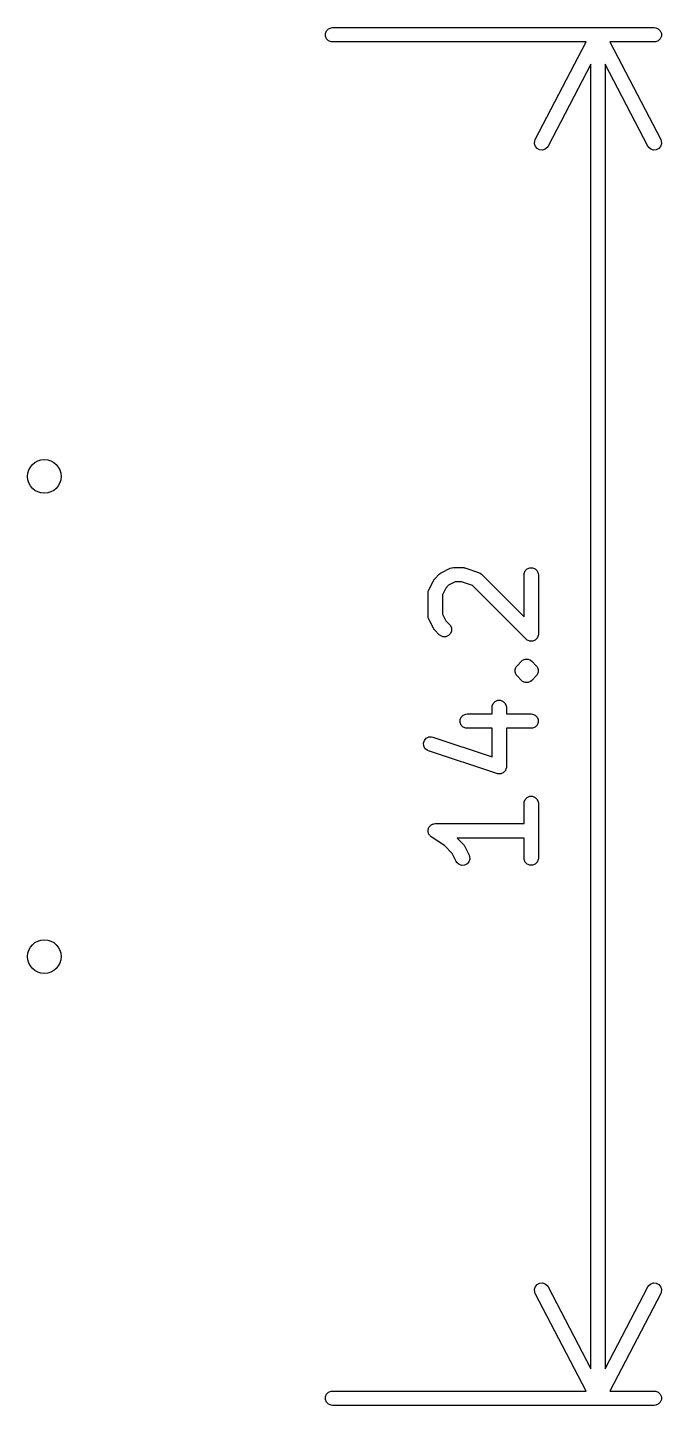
# Model space of a CAD drawing. Header units: inches. Extents: x -0.01 to 3.24, y -0.03 to 2.62.
# Drawn here: x 2.333 to 2.593, y 0.732 to 1.297 of the extents above; entities that cross this region are included whole.
import ezdxf

# ---------------------------------------------------------------- set-up
doc = ezdxf.new("R2010")
doc.units = ezdxf.units.IN
doc.header["$MEASUREMENT"] = 0
doc.layers.add('BLACK', color=250, linetype='CONTINUOUS')

msp = doc.modelspace()

# ---------------------------------------------------------------- linework, layer by layer
at = {"layer": 'BLACK', "linetype": 'CONTINUOUS'}
for p, q in [((2.45476, 1.29453), (2.4552, 1.29559)), ((2.45476, 1.29338), (2.45476, 1.29453)), ((2.4552, 1.29559), (2.45601, 1.29641)), ((2.45601, 1.29641), (2.45708, 1.29685)), ((2.45708, 1.29685), (2.45765, 1.29691)), ((2.45765, 1.29691), (2.58963, 1.29691)), ((2.58963, 1.29691), (2.59021, 1.29685)), ((2.59021, 1.29685), (2.59127, 1.29641)), ((2.59127, 1.29641), (2.59209, 1.29559)), ((2.59209, 1.29559), (2.59253, 1.29453)), ((2.59253, 1.29453), (2.59253, 1.29338)), ((2.4552, 1.29231), (2.45476, 1.29338)), ((2.45601, 1.2915), (2.4552, 1.29231)), ((2.45708, 1.29106), (2.45601, 1.2915)), ((2.45765, 1.291), (2.45708, 1.29106)), ((2.56168, 1.291), (2.45765, 1.291)), ((2.54084, 1.25097), (2.56168, 1.291)), ((2.58963, 1.291), (2.57141, 1.291)), ((2.57141, 1.291), (2.59225, 1.25097)), ((2.59021, 1.29106), (2.58963, 1.291)), ((2.59127, 1.2915), (2.59021, 1.29106)), ((2.59209, 1.29231), (2.59127, 1.2915)), ((2.59253, 1.29338), (2.59209, 1.29231)), ((2.56359, 1.28189), (2.54608, 1.24824)), ((2.56359, 0.74696), (2.56359, 1.28189)), ((2.58701, 1.24824), (2.5695, 1.28189)), ((2.5695, 1.28189), (2.5695, 0.74696)), ((2.54052, 1.24928), (2.54062, 1.25043)), ((2.54087, 1.24818), (2.54052, 1.24928)), ((2.54062, 1.25043), (2.54084, 1.25097)), ((2.59257, 1.24928), (2.59222, 1.24818)), ((2.59225, 1.25097), (2.59247, 1.25043)), ((2.59247, 1.25043), (2.59257, 1.24928)), ((2.54161, 1.2473), (2.54087, 1.24818)), ((2.54263, 1.24677), (2.54161, 1.2473)), ((2.54378, 1.24667), (2.54263, 1.24677)), ((2.54488, 1.24701), (2.54378, 1.24667)), ((2.54576, 1.24775), (2.54488, 1.24701)), ((2.54608, 1.24824), (2.54576, 1.24775)), ((2.58733, 1.24775), (2.58701, 1.24824)), ((2.58821, 1.24701), (2.58733, 1.24775)), ((2.58931, 1.24667), (2.58821, 1.24701)), ((2.59046, 1.24677), (2.58931, 1.24667)), ((2.59148, 1.2473), (2.59046, 1.24677)), ((2.59222, 1.24818), (2.59148, 1.2473)), ((2.50223, 1.07331), (2.50598, 1.07518)), ((2.50598, 1.07518), (2.50652, 1.07539)), ((2.50652, 1.07539), (2.50663, 1.0754)), ((2.50663, 1.0754), (2.50673, 1.07544)), ((2.50673, 1.07544), (2.5073, 1.0755)), ((2.5073, 1.0755), (2.51105, 1.0755)), ((2.51105, 1.0755), (2.51134, 1.07547)), ((2.51134, 1.07547), (2.51142, 1.07547)), ((2.51142, 1.07547), (2.51152, 1.07545)), ((2.51152, 1.07545), (2.51163, 1.07544)), ((2.51163, 1.07544), (2.5117, 1.07541)), ((2.5117, 1.07541), (2.51199, 1.07534)), ((2.51199, 1.07534), (2.51761, 1.07347)), ((2.51761, 1.07347), (2.51814, 1.07323)), ((2.53628, 1.07312), (2.53672, 1.07418)), ((2.53672, 1.07418), (2.53753, 1.075)), ((2.53753, 1.075), (2.5386, 1.07544)), ((2.5386, 1.07544), (2.53975, 1.07544)), ((2.53975, 1.07544), (2.54081, 1.075)), ((2.54081, 1.075), (2.54163, 1.07418)), ((2.54163, 1.07418), (2.54207, 1.07312)), ((2.49716, 1.06636), (2.49904, 1.07011)), ((2.49904, 1.07011), (2.49919, 1.07036)), ((2.49919, 1.07036), (2.49922, 1.07043)), ((2.49922, 1.07043), (2.49929, 1.07051)), ((2.49929, 1.07051), (2.49935, 1.0706)), ((2.49935, 1.0706), (2.4994, 1.07065)), ((2.4994, 1.07065), (2.49959, 1.07088)), ((2.49959, 1.07088), (2.50147, 1.07276)), ((2.50147, 1.07276), (2.50169, 1.07294)), ((2.50169, 1.07294), (2.50174, 1.073)), ((2.50174, 1.073), (2.50183, 1.07306)), ((2.50183, 1.07306), (2.50191, 1.07312)), ((2.50191, 1.07312), (2.50198, 1.07315)), ((2.50198, 1.07315), (2.50223, 1.07331)), ((2.5053, 1.06824), (2.50411, 1.06704)), ((2.508, 1.06959), (2.5053, 1.06824)), ((2.51057, 1.06959), (2.508, 1.06959)), ((2.51508, 1.06809), (2.51057, 1.06959)), ((2.53709, 1.04608), (2.51508, 1.06809)), ((2.51814, 1.07323), (2.51822, 1.07316)), ((2.51822, 1.07316), (2.51832, 1.07312)), ((2.51832, 1.07312), (2.51876, 1.07276)), ((2.51876, 1.07276), (2.53622, 1.0553)), ((2.53622, 1.07254), (2.53628, 1.07312)), ((2.53622, 1.0553), (2.53622, 1.07254)), ((2.54207, 1.07312), (2.54213, 1.07254)), ((2.54213, 1.07254), (2.54213, 1.04817)), ((2.49685, 1.06504), (2.49691, 1.06562)), ((2.49685, 1.05567), (2.49685, 1.06504)), ((2.49691, 1.06562), (2.49695, 1.06572)), ((2.49695, 1.06572), (2.49696, 1.06582)), ((2.49696, 1.06582), (2.49716, 1.06636)), ((2.50411, 1.06704), (2.50276, 1.06435)), ((2.50276, 1.06435), (2.50276, 1.05637)), ((2.49691, 1.05509), (2.49685, 1.05567)), ((2.49695, 1.055), (2.49691, 1.05509)), ((2.49696, 1.05489), (2.49695, 1.055)), ((2.49716, 1.05435), (2.49696, 1.05489)), ((2.49904, 1.0506), (2.49716, 1.05435)), ((2.50276, 1.05637), (2.50411, 1.05367)), ((2.50411, 1.05367), (2.50564, 1.05213)), ((2.50564, 1.05213), (2.50601, 1.05169)), ((2.50601, 1.05169), (2.50645, 1.05062)), ((2.49919, 1.05035), (2.49904, 1.0506)), ((2.49922, 1.05028), (2.49919, 1.05035)), ((2.49929, 1.0502), (2.49922, 1.05028)), ((2.49935, 1.05011), (2.49929, 1.0502)), ((2.4994, 1.05006), (2.49935, 1.05011)), ((2.49959, 1.04983), (2.4994, 1.05006)), ((2.50147, 1.04796), (2.49959, 1.04983)), ((2.50191, 1.04759), (2.50147, 1.04796)), ((2.50298, 1.04715), (2.50191, 1.04759)), ((2.50413, 1.04715), (2.50298, 1.04715)), ((2.50519, 1.04759), (2.50413, 1.04715)), ((2.50601, 1.04841), (2.50519, 1.04759)), ((2.50645, 1.04947), (2.50601, 1.04841)), ((2.50645, 1.05062), (2.50645, 1.04947)), ((2.53753, 1.04572), (2.53709, 1.04608)), ((2.53829, 1.0454), (2.53753, 1.04572)), ((2.5386, 1.04527), (2.53829, 1.0454)), ((2.53975, 1.04527), (2.5386, 1.04527)), ((2.5386, 1.04527), (2.5386, 1.04527)), ((2.54081, 1.04572), (2.53975, 1.04527)), ((2.54163, 1.04653), (2.54081, 1.04572)), ((2.54194, 1.04728), (2.54163, 1.04653)), ((2.54207, 1.04759), (2.54194, 1.04728)), ((2.54213, 1.04817), (2.54207, 1.04759)), ((2.53253, 1.03375), (2.53283, 1.03447)), ((2.53283, 1.03447), (2.53297, 1.03481)), ((2.53297, 1.03481), (2.53334, 1.03526)), ((2.53297, 1.03481), (2.53297, 1.03481)), ((2.53334, 1.03526), (2.53521, 1.03714)), ((2.53521, 1.03714), (2.53566, 1.0375)), ((2.53566, 1.0375), (2.53672, 1.03794)), ((2.53672, 1.03794), (2.53788, 1.03794)), ((2.53788, 1.03794), (2.53894, 1.0375)), ((2.53894, 1.0375), (2.53894, 1.0375)), ((2.53894, 1.0375), (2.53939, 1.03714)), ((2.53939, 1.03714), (2.54126, 1.03526)), ((2.54126, 1.03526), (2.54163, 1.03481)), ((2.54163, 1.03481), (2.54177, 1.03447)), ((2.54177, 1.03447), (2.54207, 1.03375)), ((2.53253, 1.0326), (2.53253, 1.03375)), ((2.53297, 1.03153), (2.53253, 1.0326)), ((2.53334, 1.03108), (2.53297, 1.03153)), ((2.53297, 1.03153), (2.53297, 1.03153)), ((2.53521, 1.02921), (2.53334, 1.03108)), ((2.53566, 1.02884), (2.53521, 1.02921)), ((2.53672, 1.0284), (2.53566, 1.02884)), ((2.53788, 1.0284), (2.53672, 1.0284)), ((2.53894, 1.02884), (2.53788, 1.0284)), ((2.53939, 1.02921), (2.53894, 1.02884)), ((2.54126, 1.03108), (2.53939, 1.02921)), ((2.54163, 1.03153), (2.54126, 1.03108)), ((2.54207, 1.0326), (2.54163, 1.03153)), ((2.54207, 1.03375), (2.54207, 1.0326)), ((2.5231, 1.01817), (2.52315, 1.01875)), ((2.5231, 1.0155), (2.5231, 1.01817)), ((2.52315, 1.01875), (2.5236, 1.01982)), ((2.5236, 1.01982), (2.52441, 1.02063)), ((2.52441, 1.02063), (2.52547, 1.02107)), ((2.52547, 1.02107), (2.52663, 1.02107)), ((2.52663, 1.02107), (2.52769, 1.02063)), ((2.52769, 1.02063), (2.52851, 1.01982)), ((2.52851, 1.01982), (2.52895, 1.01875)), ((2.52895, 1.01875), (2.529, 1.01817)), ((2.529, 1.01817), (2.529, 1.0155)), ((2.51003, 1.01313), (2.51047, 1.01419)), ((2.51003, 1.01197), (2.51003, 1.01313)), ((2.51047, 1.01091), (2.51003, 1.01197)), ((2.51047, 1.01419), (2.51129, 1.01501)), ((2.51129, 1.01501), (2.51235, 1.01545)), ((2.51235, 1.01545), (2.51293, 1.0155)), ((2.51293, 1.0155), (2.5231, 1.0155)), ((2.529, 1.0155), (2.53917, 1.0155)), ((2.53917, 1.0155), (2.53975, 1.01545)), ((2.53975, 1.01545), (2.54081, 1.01501)), ((2.54081, 1.01501), (2.54163, 1.01419)), ((2.54163, 1.01419), (2.54207, 1.01313)), ((2.54207, 1.01197), (2.54163, 1.01091)), ((2.54207, 1.01313), (2.54207, 1.01197)), ((2.49612, 1.00551), (2.49715, 1.00602)), ((2.49715, 1.00602), (2.4983, 1.00611)), ((2.4983, 1.00611), (2.49886, 1.00598)), ((2.49886, 1.00598), (2.5231, 0.9979)), ((2.51129, 1.0101), (2.51047, 1.01091)), ((2.51235, 1.00965), (2.51129, 1.0101)), ((2.51293, 1.0096), (2.51235, 1.00965)), ((2.5231, 1.0096), (2.51293, 1.0096)), ((2.5231, 0.9979), (2.5231, 1.0096)), ((2.53917, 1.0096), (2.529, 1.0096)), ((2.529, 1.0096), (2.529, 0.9938)), ((2.53975, 1.00965), (2.53917, 1.0096)), ((2.54081, 1.0101), (2.53975, 1.00965)), ((2.54163, 1.01091), (2.54081, 1.0101)), ((2.495, 1.00355), (2.49536, 1.00464)), ((2.49508, 1.0024), (2.495, 1.00355)), ((2.4956, 1.00137), (2.49508, 1.0024)), ((2.49536, 1.00464), (2.49612, 1.00551)), ((2.49647, 1.00061), (2.4956, 1.00137)), ((2.497, 1.00038), (2.49647, 1.00061)), ((2.52512, 0.991), (2.497, 1.00038)), ((2.5254, 0.99094), (2.52512, 0.991)), ((2.52547, 0.99091), (2.5254, 0.99094)), ((2.52553, 0.99091), (2.52547, 0.99091)), ((2.52568, 0.99087), (2.52553, 0.99091)), ((2.52615, 0.99091), (2.52568, 0.99087)), ((2.52663, 0.99091), (2.52615, 0.99091)), ((2.52672, 0.99095), (2.52663, 0.99091)), ((2.52683, 0.99095), (2.52672, 0.99095)), ((2.52725, 0.99117), (2.52683, 0.99095)), ((2.52769, 0.99135), (2.52725, 0.99117)), ((2.52777, 0.99142), (2.52769, 0.99135)), ((2.52786, 0.99147), (2.52777, 0.99142)), ((2.52817, 0.99183), (2.52786, 0.99147)), ((2.52851, 0.99216), (2.52817, 0.99183)), ((2.52855, 0.99226), (2.52851, 0.99216)), ((2.52862, 0.99234), (2.52855, 0.99226)), ((2.52877, 0.99279), (2.52862, 0.99234)), ((2.52895, 0.99323), (2.52877, 0.99279)), ((2.52896, 0.99338), (2.52895, 0.99323)), ((2.52898, 0.99343), (2.52896, 0.99338)), ((2.529, 0.9938), (2.52897, 0.99351)), ((2.52897, 0.99351), (2.52898, 0.99343)), ((2.53622, 0.9788), (2.53628, 0.97938)), ((2.53622, 0.97051), (2.53622, 0.9788)), ((2.53628, 0.97938), (2.53672, 0.98045)), ((2.53672, 0.98045), (2.53753, 0.98126)), ((2.53753, 0.98126), (2.5386, 0.9817)), ((2.5386, 0.9817), (2.53975, 0.9817)), ((2.53975, 0.9817), (2.54081, 0.98126)), ((2.54081, 0.98126), (2.54163, 0.98045)), ((2.54163, 0.98045), (2.54207, 0.97938)), ((2.54207, 0.97938), (2.54213, 0.9788)), ((2.54213, 0.9788), (2.54213, 0.95631)), ((2.49685, 0.96755), (2.49691, 0.96784)), ((2.49691, 0.96727), (2.49685, 0.96755)), ((2.49691, 0.96813), (2.49702, 0.9684)), ((2.49691, 0.96784), (2.49691, 0.96813)), ((2.49691, 0.96698), (2.49691, 0.96727)), ((2.49702, 0.96671), (2.49691, 0.96698)), ((2.49702, 0.9684), (2.49707, 0.96868)), ((2.49708, 0.96642), (2.49702, 0.96671)), ((2.49707, 0.96868), (2.49724, 0.96893)), ((2.49724, 0.96618), (2.49708, 0.96642)), ((2.49724, 0.96893), (2.49735, 0.9692)), ((2.49735, 0.96592), (2.49724, 0.96618)), ((2.49735, 0.9692), (2.49755, 0.9694)), ((2.49755, 0.9694), (2.49771, 0.96964)), ((2.49771, 0.96964), (2.49796, 0.9698)), ((2.49796, 0.9698), (2.49816, 0.97001)), ((2.49816, 0.97001), (2.49843, 0.97012)), ((2.49843, 0.97012), (2.49867, 0.97028)), ((2.49867, 0.97028), (2.49896, 0.97034)), ((2.49896, 0.97034), (2.49923, 0.97045)), ((2.49923, 0.97045), (2.4998, 0.97051)), ((2.4998, 0.97051), (2.4998, 0.97051)), ((2.4998, 0.97051), (2.4998, 0.97051)), ((2.4998, 0.97051), (2.4998, 0.97051)), ((2.4998, 0.97051), (2.53622, 0.97051)), ((2.49756, 0.96571), (2.49735, 0.96592)), ((2.49772, 0.96547), (2.49756, 0.96571)), ((2.49816, 0.9651), (2.49772, 0.96547)), ((2.49817, 0.9651), (2.49816, 0.9651)), ((2.49816, 0.9651), (2.49816, 0.9651)), ((2.49816, 0.9651), (2.49816, 0.9651)), ((2.50355, 0.96151), (2.49817, 0.9651)), ((2.50675, 0.95831), (2.50355, 0.96151)), ((2.53622, 0.9646), (2.50881, 0.9646)), ((2.50881, 0.9646), (2.51127, 0.96214)), ((2.51127, 0.96214), (2.51145, 0.96192)), ((2.51145, 0.96192), (2.51151, 0.96187)), ((2.51151, 0.96187), (2.51157, 0.96178)), ((2.51157, 0.96178), (2.51163, 0.9617)), ((2.51163, 0.9617), (2.51166, 0.96163)), ((2.51166, 0.96163), (2.51182, 0.96138)), ((2.51182, 0.96138), (2.51369, 0.95763)), ((2.53622, 0.95631), (2.53622, 0.9646)), ((2.50841, 0.95499), (2.50675, 0.95831)), ((2.50872, 0.9545), (2.50841, 0.95499)), ((2.51362, 0.95485), (2.51286, 0.95397)), ((2.51398, 0.95594), (2.51362, 0.95485)), ((2.51369, 0.95763), (2.5139, 0.95709)), ((2.5139, 0.95709), (2.51398, 0.95594)), ((2.53628, 0.95573), (2.53622, 0.95631)), ((2.53672, 0.95467), (2.53628, 0.95573)), ((2.54207, 0.95573), (2.54163, 0.95467)), ((2.54213, 0.95631), (2.54207, 0.95573)), ((2.50959, 0.95374), (2.50872, 0.9545)), ((2.51068, 0.95338), (2.50959, 0.95374)), ((2.51183, 0.95346), (2.51068, 0.95338)), ((2.51286, 0.95397), (2.51183, 0.95346)), ((2.53753, 0.95385), (2.53672, 0.95467)), ((2.5386, 0.95341), (2.53753, 0.95385)), ((2.53975, 0.95341), (2.5386, 0.95341)), ((2.54081, 0.95385), (2.53975, 0.95341)), ((2.54163, 0.95467), (2.54081, 0.95385)), ((2.54052, 0.77957), (2.54087, 0.78067)), ((2.54087, 0.78067), (2.54161, 0.78155)), ((2.54161, 0.78155), (2.54263, 0.78208)), ((2.54263, 0.78208), (2.54378, 0.78218)), ((2.54378, 0.78218), (2.54488, 0.78184)), ((2.54488, 0.78184), (2.54576, 0.7811)), ((2.54576, 0.7811), (2.54608, 0.78061)), ((2.54608, 0.78061), (2.56359, 0.74696)), ((2.5695, 0.74696), (2.58701, 0.78061)), ((2.58701, 0.78061), (2.58733, 0.7811)), ((2.58733, 0.7811), (2.58821, 0.78184)), ((2.58821, 0.78184), (2.58931, 0.78218)), ((2.58931, 0.78218), (2.59046, 0.78208)), ((2.59046, 0.78208), (2.59148, 0.78155)), ((2.59148, 0.78155), (2.59222, 0.78067)), ((2.59222, 0.78067), (2.59257, 0.77957)), ((2.54062, 0.77842), (2.54052, 0.77957)), ((2.54084, 0.77788), (2.54062, 0.77842)), ((2.56168, 0.73785), (2.54084, 0.77788)), ((2.59225, 0.77788), (2.57141, 0.73785)), ((2.59247, 0.77842), (2.59225, 0.77788)), ((2.59257, 0.77957), (2.59247, 0.77842)), ((2.45476, 0.73547), (2.4552, 0.73654)), ((2.45476, 0.73432), (2.45476, 0.73547)), ((2.4552, 0.73654), (2.45601, 0.73735)), ((2.45601, 0.73735), (2.45708, 0.73779)), ((2.45708, 0.73779), (2.45765, 0.73785)), ((2.45765, 0.73785), (2.56168, 0.73785)), ((2.57141, 0.73785), (2.58963, 0.73785)), ((2.58963, 0.73785), (2.59021, 0.73779)), ((2.59021, 0.73779), (2.59127, 0.73735)), ((2.59127, 0.73735), (2.59209, 0.73654)), ((2.59209, 0.73654), (2.59253, 0.73547)), ((2.59253, 0.73547), (2.59253, 0.73432)), ((2.4552, 0.73326), (2.45476, 0.73432)), ((2.45601, 0.73244), (2.4552, 0.73326)), ((2.45708, 0.732), (2.45601, 0.73244)), ((2.45765, 0.73194), (2.45708, 0.732)), ((2.58963, 0.73194), (2.45765, 0.73194)), ((2.59021, 0.732), (2.58963, 0.73194)), ((2.59127, 0.73244), (2.59021, 0.732)), ((2.59209, 0.73326), (2.59127, 0.73244)), ((2.59253, 0.73432), (2.59209, 0.73326))]:
    msp.add_line(p, q, dxfattribs=at)
at = {"layer": 'BLACK'}
for centre in [(2.33954, 1.11285), (2.33954, 1.11285), (2.33954, 0.916), (2.33954, 0.916)]:
    msp.add_circle(centre, 0.00689, dxfattribs=at)

doc.saveas('drawing.dxf')
